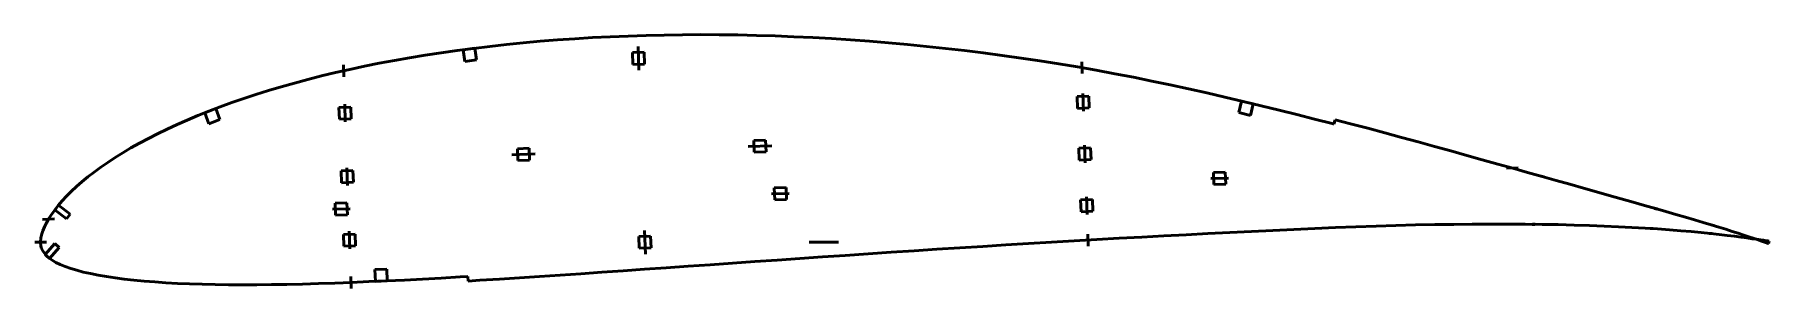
# Model space of a CAD drawing. Header units: metres. Extents: x -206 to 382, y -16 to 70.
import ezdxf

# ---------------------------------------------------------------- set-up
doc = ezdxf.new("R2010")
doc.units = ezdxf.units.M
for name, color, linetype, lineweight in [('FoilLayer', 1, 'Continuous', 50), ('StringerLayer', 1, 'Continuous', 50), ('SubLayer', 1, 'Continuous', 50)]:
    doc.layers.add(name, color=color, linetype=linetype, lineweight=lineweight)

msp = doc.modelspace()

# ---------------------------------------------------------------- linework, layer by layer
at = {"layer": 'FoilLayer'}
for p, q in [((-62.55, 65.03), (-67.99, 64.26)), ((-57.04, 65.76), (-62.55, 65.03)), ((-51.47, 66.44), (-57.04, 65.76)), ((-45.82, 67.07), (-51.47, 66.44)), ((-40.12, 67.64), (-45.82, 67.07)), ((-34.36, 68.15), (-40.12, 67.64)), ((-28.52, 68.61), (-34.36, 68.15)), ((-22.61, 69.02), (-28.52, 68.61)), ((-16.66, 69.39), (-22.61, 69.02)), ((-10.67, 69.7), (-16.66, 69.39)), ((-4.63, 69.94), (-10.67, 69.7)), ((1.47, 70.14), (-4.63, 69.94)), ((7.61, 70.27), (1.47, 70.14)), ((13.79, 70.36), (7.61, 70.27)), ((20.02, 70.4), (13.79, 70.36)), ((26.26, 70.38), (20.02, 70.4)), ((32.54, 70.29), (26.26, 70.38)), ((38.84, 70.15), (32.54, 70.29)), ((45.18, 69.96), (38.84, 70.15)), ((51.55, 69.71), (45.18, 69.96)), ((57.93, 69.41), (51.55, 69.71)), ((64.32, 69.06), (57.93, 69.41)), ((70.73, 68.64), (64.32, 69.06)), ((77.15, 68.17), (70.73, 68.64)), ((83.58, 67.65), (77.15, 68.17)), ((90.01, 67.06), (83.58, 67.65)), ((96.45, 66.44), (90.01, 67.06)), ((102.88, 65.76), (96.45, 66.44)), ((109.3, 65.01), (102.88, 65.76)), ((115.71, 64.22), (109.3, 65.01)), ((-93.93, 59.69), (-98.87, 58.63)), ((-88.91, 60.7), (-93.93, 59.69)), ((-83.8, 61.66), (-88.91, 60.7)), ((-78.61, 62.58), (-83.8, 61.66)), ((-73.34, 63.45), (-78.61, 62.58)), ((-67.99, 64.26), (-73.34, 63.45)), ((122.12, 63.37), (115.71, 64.22)), ((128.52, 62.46), (122.12, 63.37)), ((134.9, 61.51), (128.52, 62.46)), ((141.27, 60.5), (134.9, 61.51)), ((147.61, 59.44), (141.27, 60.5)), ((153.94, 58.33), (147.61, 59.44)), ((-117.63, 54.01), (-122.09, 52.75)), ((-113.08, 55.24), (-117.63, 54.01)), ((-108.44, 56.42), (-113.08, 55.24)), ((-103.71, 57.55), (-108.44, 56.42)), ((-98.87, 58.63), (-103.71, 57.55)), ((160.25, 57.16), (153.94, 58.33)), ((166.53, 55.95), (160.25, 57.16)), ((172.8, 54.69), (166.53, 55.95)), ((179.03, 53.4), (172.8, 54.69)), ((185.22, 52.04), (179.03, 53.4)), ((-138.86, 47.36), (-142.79, 45.93)), ((-134.83, 48.76), (-138.86, 47.36)), ((-130.69, 50.13), (-134.83, 48.76)), ((-126.44, 51.46), (-130.69, 50.13)), ((-122.09, 52.75), (-126.44, 51.46)), ((191.4, 50.65), (185.22, 52.04)), ((197.56, 49.22), (191.4, 50.65)), ((203.71, 47.76), (197.56, 49.22)), ((209.83, 46.29), (203.71, 47.76)), ((-153.92, 41.47), (-157.39, 39.94)), ((-150.32, 42.98), (-153.92, 41.47)), ((-146.61, 44.46), (-150.32, 42.98)), ((-142.79, 45.93), (-146.61, 44.46)), ((215.91, 44.81), (209.83, 46.29)), ((221.93, 43.3), (215.91, 44.81)), ((227.9, 41.78), (221.93, 43.3)), ((233.83, 40.25), (227.9, 41.78)), ((234.89, 41.58), (234.49, 40.08)), ((240.1, 40.21), (234.89, 41.58)), ((-163.99, 36.81), (-167.12, 35.21)), ((-160.75, 38.38), (-163.99, 36.81)), ((-157.39, 39.94), (-160.75, 38.38)), ((234.49, 40.08), (233.83, 40.25)), ((245.92, 38.66), (240.1, 40.21)), ((251.68, 37.12), (245.92, 38.66)), ((257.37, 35.56), (251.68, 37.12)), ((263.01, 34.02), (257.37, 35.56)), ((-175.76, 30.38), (-178.38, 28.74)), ((-173.02, 31.99), (-175.76, 30.38)), ((-170.13, 33.61), (-173.02, 31.99)), ((-167.12, 35.21), (-170.13, 33.61)), ((268.57, 32.49), (263.01, 34.02)), ((274.05, 30.98), (268.57, 32.49)), ((279.44, 29.49), (274.05, 30.98)), ((284.74, 28.01), (279.44, 29.49)), ((-185.53, 23.79), (-187.66, 22.15)), ((-183.27, 25.43), (-185.53, 23.79)), ((-180.88, 27.09), (-183.27, 25.43)), ((-178.38, 28.74), (-180.88, 27.09)), ((289.95, 26.55), (284.74, 28.01)), ((295.07, 25.11), (289.95, 26.55)), ((300.09, 23.71), (295.07, 25.11)), ((304.99, 22.33), (300.09, 23.71)), ((-191.49, 18.9), (-193.22, 17.27)), ((-189.64, 20.52), (-191.49, 18.9)), ((-187.66, 22.15), (-189.64, 20.52)), ((309.77, 20.98), (304.99, 22.33)), ((314.44, 19.67), (309.77, 20.98)), ((318.98, 18.38), (314.44, 19.67)), ((323.4, 17.13), (318.98, 18.38)), ((-197.64, 12.5), (-198.85, 10.96)), ((-196.29, 14.06), (-197.64, 12.5)), ((-194.82, 15.66), (-196.29, 14.06)), ((-193.22, 17.27), (-194.82, 15.66)), ((327.69, 15.92), (323.4, 17.13)), ((331.83, 14.75), (327.69, 15.92)), ((335.83, 13.61), (331.83, 14.75)), ((339.69, 12.52), (335.83, 13.61)), ((343.4, 11.46), (339.69, 12.52)), ((-201.65, 6.6), (-202.3, 5.3)), ((-200.85, 8.03), (-201.65, 6.6)), ((-199.92, 9.47), (-200.85, 8.03)), ((-198.85, 10.96), (-199.92, 9.47)), ((255.5, 5.7), (262.14, 5.88)), ((262.14, 5.88), (268.67, 6.01)), ((268.67, 6.01), (275.07, 6.1)), ((275.07, 6.1), (281.32, 6.16)), ((281.32, 6.16), (287.44, 6.2)), ((287.44, 6.2), (293.44, 6.21)), ((293.44, 6.21), (299.29, 6.17)), ((299.29, 6.17), (304.97, 6.09)), ((304.97, 6.09), (310.48, 5.99)), ((310.48, 5.99), (315.83, 5.87)), ((346.95, 10.45), (343.4, 11.46)), ((350.34, 9.48), (346.95, 10.45)), ((353.56, 8.54), (350.34, 9.48)), ((356.62, 7.64), (353.56, 8.54)), ((359.51, 6.77), (356.62, 7.64)), ((362.24, 5.94), (359.51, 6.77)), ((364.81, 5.16), (362.24, 5.94)), ((-203.62, 0.18), (-203.63, -0.08)), ((-203.49, 1.53), (-203.62, 0.18)), ((-203.22, 2.86), (-203.49, 1.53)), ((-202.85, 3.87), (-203.22, 2.86)), ((-202.3, 5.3), (-202.85, 3.87)), ((131.07, -0.43), (138.8, 0.03)), ((138.8, 0.03), (146.48, 0.47)), ((146.48, 0.47), (154.13, 0.93)), ((154.13, 0.93), (161.77, 1.37)), ((161.77, 1.37), (169.36, 1.78)), ((169.36, 1.78), (176.9, 2.18)), ((176.9, 2.18), (184.37, 2.58)), ((184.37, 2.58), (191.8, 2.99)), ((191.8, 2.99), (199.18, 3.37)), ((199.18, 3.37), (206.5, 3.72)), ((206.5, 3.72), (213.74, 4.06)), ((213.74, 4.06), (220.89, 4.39)), ((220.89, 4.39), (227.99, 4.71)), ((227.99, 4.71), (235.01, 5.01)), ((235.01, 5.01), (241.94, 5.26)), ((241.94, 5.26), (248.78, 5.48)), ((248.78, 5.48), (255.5, 5.7)), ((315.83, 5.87), (321.01, 5.71)), ((321.01, 5.71), (326.02, 5.53)), ((326.02, 5.53), (330.82, 5.31)), ((330.82, 5.31), (335.44, 5.08)), ((335.44, 5.08), (339.87, 4.84)), ((339.87, 4.84), (344.11, 4.57)), ((344.11, 4.57), (348.14, 4.26)), ((348.14, 4.26), (351.94, 3.95)), ((351.94, 3.95), (355.52, 3.64)), ((355.52, 3.64), (358.9, 3.33)), ((358.9, 3.33), (362.05, 3.01)), ((362.05, 3.01), (364.98, 2.69)), ((367.2, 4.42), (364.81, 5.16)), ((364.98, 2.69), (367.68, 2.37)), ((369.42, 3.72), (367.2, 4.42)), ((367.68, 2.37), (370.14, 2.06)), ((371.46, 3.06), (369.42, 3.72)), ((370.14, 2.06), (372.37, 1.76)), ((373.33, 2.46), (371.46, 3.06)), ((372.37, 1.76), (374.35, 1.49)), ((375.02, 1.89), (373.33, 2.46)), ((374.35, 1.49), (376.12, 1.24)), ((376.53, 1.39), (375.02, 1.89)), ((376.12, 1.24), (377.64, 1.03)), ((377.86, 0.94), (376.53, 1.39)), ((377.64, 1.03), (378.94, 0.84)), ((379, 0.55), (377.86, 0.94)), ((378.94, 0.84), (380, 0.68)), ((379.95, 0.22), (379, 0.55)), ((380.71, -0.04), (379.95, 0.22)), ((380, 0.68), (380.85, 0.55)), ((380.85, 0.55), (381.44, 0.46)), ((381.44, 0.46), (381.83, 0.4)), ((381.96, 0.38), (381.73, -0.4)), ((381.83, 0.4), (381.96, 0.38)), ((-203.63, -0.08), (-203.53, -1.25)), ((-203.53, -1.25), (-203.29, -2.08)), ((-203.29, -2.08), (-202.91, -2.89)), ((-202.91, -2.89), (-202.35, -3.72)), ((-202.35, -3.72), (-201.64, -4.53)), ((-201.64, -4.53), (-200.76, -5.33)), ((-200.76, -5.33), (-199.73, -6.08)), ((45.9, -5.99), (53.56, -5.46)), ((53.56, -5.46), (61.25, -4.94)), ((61.25, -4.94), (68.96, -4.42)), ((68.96, -4.42), (76.69, -3.89)), ((76.69, -3.89), (84.46, -3.36)), ((84.46, -3.36), (92.24, -2.85)), ((92.24, -2.85), (100.02, -2.37)), ((100.02, -2.37), (107.79, -1.88)), ((107.79, -1.88), (115.55, -1.38)), ((115.55, -1.38), (123.32, -0.89)), ((123.32, -0.89), (131.07, -0.43)), ((381.26, -0.24), (380.71, -0.04)), ((381.61, -0.36), (381.26, -0.24)), ((381.73, -0.4), (381.61, -0.36)), ((-199.73, -6.08), (-198.49, -6.8)), ((-198.49, -6.8), (-197.01, -7.5)), ((-197.01, -7.5), (-195.31, -8.18)), ((-195.31, -8.18), (-193.4, -8.84)), ((-193.4, -8.84), (-191.36, -9.48)), ((-191.36, -9.48), (-189.15, -10.07)), ((-189.15, -10.07), (-186.74, -10.62)), ((-186.74, -10.62), (-184.14, -11.13)), ((-184.14, -11.13), (-181.35, -11.61)), ((-181.35, -11.61), (-178.42, -12.07)), ((-67.9, -12.1), (-61.46, -11.72)), ((-61.46, -11.72), (-58.87, -11.56)), ((-58.87, -11.56), (-58.78, -13.11)), ((-41.42, -12.05), (-34.58, -11.59)), ((-34.58, -11.59), (-27.64, -11.11)), ((-27.64, -11.11), (-20.59, -10.64)), ((-20.59, -10.64), (-13.47, -10.17)), ((-13.47, -10.17), (-6.29, -9.67)), ((-6.29, -9.67), (0.97, -9.15)), ((0.97, -9.15), (8.32, -8.63)), ((8.32, -8.63), (15.73, -8.11)), ((15.73, -8.11), (23.21, -7.59)), ((23.21, -7.59), (30.71, -7.07)), ((30.71, -7.07), (38.27, -6.53)), ((38.27, -6.53), (45.9, -5.99)), ((-178.42, -12.07), (-175.32, -12.48)), ((-175.32, -12.48), (-172.05, -12.83)), ((-172.05, -12.83), (-168.59, -13.15)), ((-168.59, -13.15), (-164.96, -13.44)), ((-164.96, -13.44), (-161.18, -13.71)), ((-161.18, -13.71), (-157.26, -13.94)), ((-157.26, -13.94), (-153.18, -14.1)), ((-153.18, -14.1), (-148.94, -14.23)), ((-148.94, -14.23), (-144.52, -14.33)), ((-144.52, -14.33), (-139.96, -14.4)), ((-139.96, -14.4), (-135.26, -14.43)), ((-135.26, -14.43), (-130.43, -14.41)), ((-130.43, -14.41), (-125.42, -14.35)), ((-125.42, -14.35), (-120.26, -14.25)), ((-120.26, -14.25), (-114.95, -14.14)), ((-114.95, -14.14), (-109.53, -14)), ((-109.53, -14), (-103.98, -13.81)), ((-103.98, -13.81), (-98.29, -13.59)), ((-98.29, -13.59), (-92.45, -13.33)), ((-92.45, -13.33), (-86.47, -13.07)), ((-86.47, -13.07), (-80.39, -12.78)), ((-80.39, -12.78), (-74.21, -12.46)), ((-74.21, -12.46), (-67.9, -12.1)), ((-58.78, -13.11), (-54.81, -12.88)), ((-54.81, -12.88), (-48.16, -12.48)), ((-48.16, -12.48), (-41.42, -12.05))]:
    msp.add_line(p, q, dxfattribs=at)
at = {"layer": 'StringerLayer'}
for p, q in [((-56.51, 65.83), (-60.47, 65.31)), ((-60.47, 65.31), (-59.95, 61.34)), ((-55.98, 61.86), (-56.51, 65.83)), ((-59.95, 61.34), (-55.98, 61.86)), ((203.21, 47.88), (202.28, 43.99)), ((207.1, 46.94), (203.21, 47.88)), ((-144.29, 45.35), (-148.03, 43.92)), ((-148.03, 43.92), (-146.6, 40.19)), ((-146.6, 40.19), (-142.86, 41.61)), ((-142.86, 41.61), (-144.29, 45.35)), ((202.28, 43.99), (206.17, 43.05)), ((206.17, 43.05), (207.1, 46.94)), ((-197.56, 12.6), (-198.79, 11.03)), ((-193.63, 9.51), (-197.56, 12.6)), ((-198.79, 11.03), (-194.86, 7.94)), ((-194.86, 7.94), (-193.63, 9.51)), ((-198.79, -0.38), (-202.11, -4.12)), ((-202.11, -4.12), (-200.61, -5.45)), ((-200.61, -5.45), (-197.29, -1.7)), ((-197.29, -1.7), (-198.79, -0.38)), ((-86.39, -9.06), (-90.39, -9.24)), ((-90.39, -9.24), (-90.21, -13.23)), ((-86.22, -13.05), (-86.39, -9.06)), ((-90.21, -13.23), (-86.22, -13.05))]:
    msp.add_line(p, q, dxfattribs=at)
at = {"layer": 'SubLayer'}
for p, q in [((-1.23, 66.38), (-0.95, 58.38)), ((-101.07, 60.15), (-100.93, 56.16)), ((0.84, 64.45), (-3.16, 64.31)), ((-3.16, 64.31), (-3.02, 60.31)), ((-3.02, 60.31), (0.98, 60.45)), ((0.98, 60.45), (0.84, 64.45)), ((149.05, 61.17), (149.18, 57.18)), ((151.45, 49.56), (147.45, 49.42)), ((147.45, 49.42), (147.59, 45.42)), ((149.42, 50.49), (149.63, 44.49)), ((151.59, 45.56), (151.45, 49.56)), ((-98.57, 45.87), (-102.57, 45.73)), ((-102.57, 45.73), (-102.43, 41.74)), ((-102.43, 41.74), (-98.43, 41.88)), ((-100.61, 46.8), (-100.4, 40.81)), ((-98.43, 41.88), (-98.57, 45.87)), ((147.59, 45.42), (151.59, 45.56)), ((-44.04, 29.67), (-36.04, 29.95)), ((-38.11, 31.88), (-42.11, 31.74)), ((-42.11, 31.74), (-41.97, 27.74)), ((-37.97, 27.88), (-38.11, 31.88)), ((36.04, 32.47), (44.04, 32.75)), ((41.97, 34.68), (37.97, 34.54)), ((37.97, 34.54), (38.11, 30.54)), ((38.11, 30.54), (42.11, 30.68)), ((42.11, 30.68), (41.97, 34.68)), ((152.06, 32.03), (148.07, 31.89)), ((148.07, 31.89), (148.21, 27.89)), ((150.03, 32.96), (150.24, 26.96)), ((152.2, 28.03), (152.06, 32.03)), ((-97.82, 24.35), (-101.82, 24.21)), ((-101.82, 24.21), (-101.68, 20.21)), ((-99.85, 25.28), (-99.64, 19.28)), ((-97.68, 20.35), (-97.82, 24.35)), ((-41.97, 27.74), (-37.97, 27.88)), ((148.21, 27.89), (152.2, 28.03)), ((197.67, 23.76), (193.67, 23.62)), ((193.67, 23.62), (193.81, 19.62)), ((197.81, 19.76), (197.67, 23.76)), ((292.92, 25.09), (296.91, 25.23)), ((-101.68, 20.21), (-97.68, 20.35)), ((48.91, 18.57), (44.91, 18.43)), ((44.91, 18.43), (45.05, 14.43)), ((49.05, 14.57), (48.91, 18.57)), ((192.74, 21.59), (198.74, 21.8)), ((193.81, 19.62), (197.81, 19.76)), ((304.91, 21.84), (305.19, 22.8)), ((-99.85, 13.37), (-103.85, 13.23)), ((-103.85, 13.23), (-103.71, 9.23)), ((-99.71, 9.37), (-99.85, 13.37)), ((43.98, 16.39), (49.98, 16.6)), ((45.05, 14.43), (49.05, 14.57)), ((152.68, 14.5), (148.68, 14.36)), ((148.68, 14.36), (148.82, 10.37)), ((150.64, 15.43), (150.85, 9.44)), ((152.82, 10.51), (152.68, 14.5)), ((343.4, 10.94), (343.68, 11.9)), ((-202.95, 7.77), (-198.96, 7.91)), ((-104.78, 11.2), (-98.78, 11.41)), ((-103.71, 9.23), (-99.71, 9.37)), ((148.82, 10.37), (152.82, 10.51)), ((302.07, 5.63), (302.15, 6.63)), ((362.59, 5.32), (362.88, 6.27)), ((-205.62, 0), (-201.62, 0)), ((-97.07, 2.82), (-101.07, 2.68)), ((-101.07, 2.68), (-100.93, -1.32)), ((-99.1, 3.75), (-98.89, -2.24)), ((-96.93, -1.18), (-97.07, 2.82)), ((3.02, 2.11), (-0.98, 1.97)), ((-0.98, 1.97), (-0.84, -2.03)), ((1.23, -3.96), (0.95, 4.04)), ((3.16, -1.89), (3.02, 2.11)), ((56.75, 0), (66.62, 0)), ((151.09, 2.75), (151.22, -1.25)), ((342.09, 4.2), (342.21, 5.19)), ((362.03, 2.51), (362.18, 3.5)), ((-100.93, -1.32), (-96.93, -1.18)), ((-0.84, -2.03), (3.16, -1.89)), ((-98.57, -11.6), (-98.43, -15.6))]:
    msp.add_line(p, q, dxfattribs=at)

doc.saveas('drawing.dxf')
